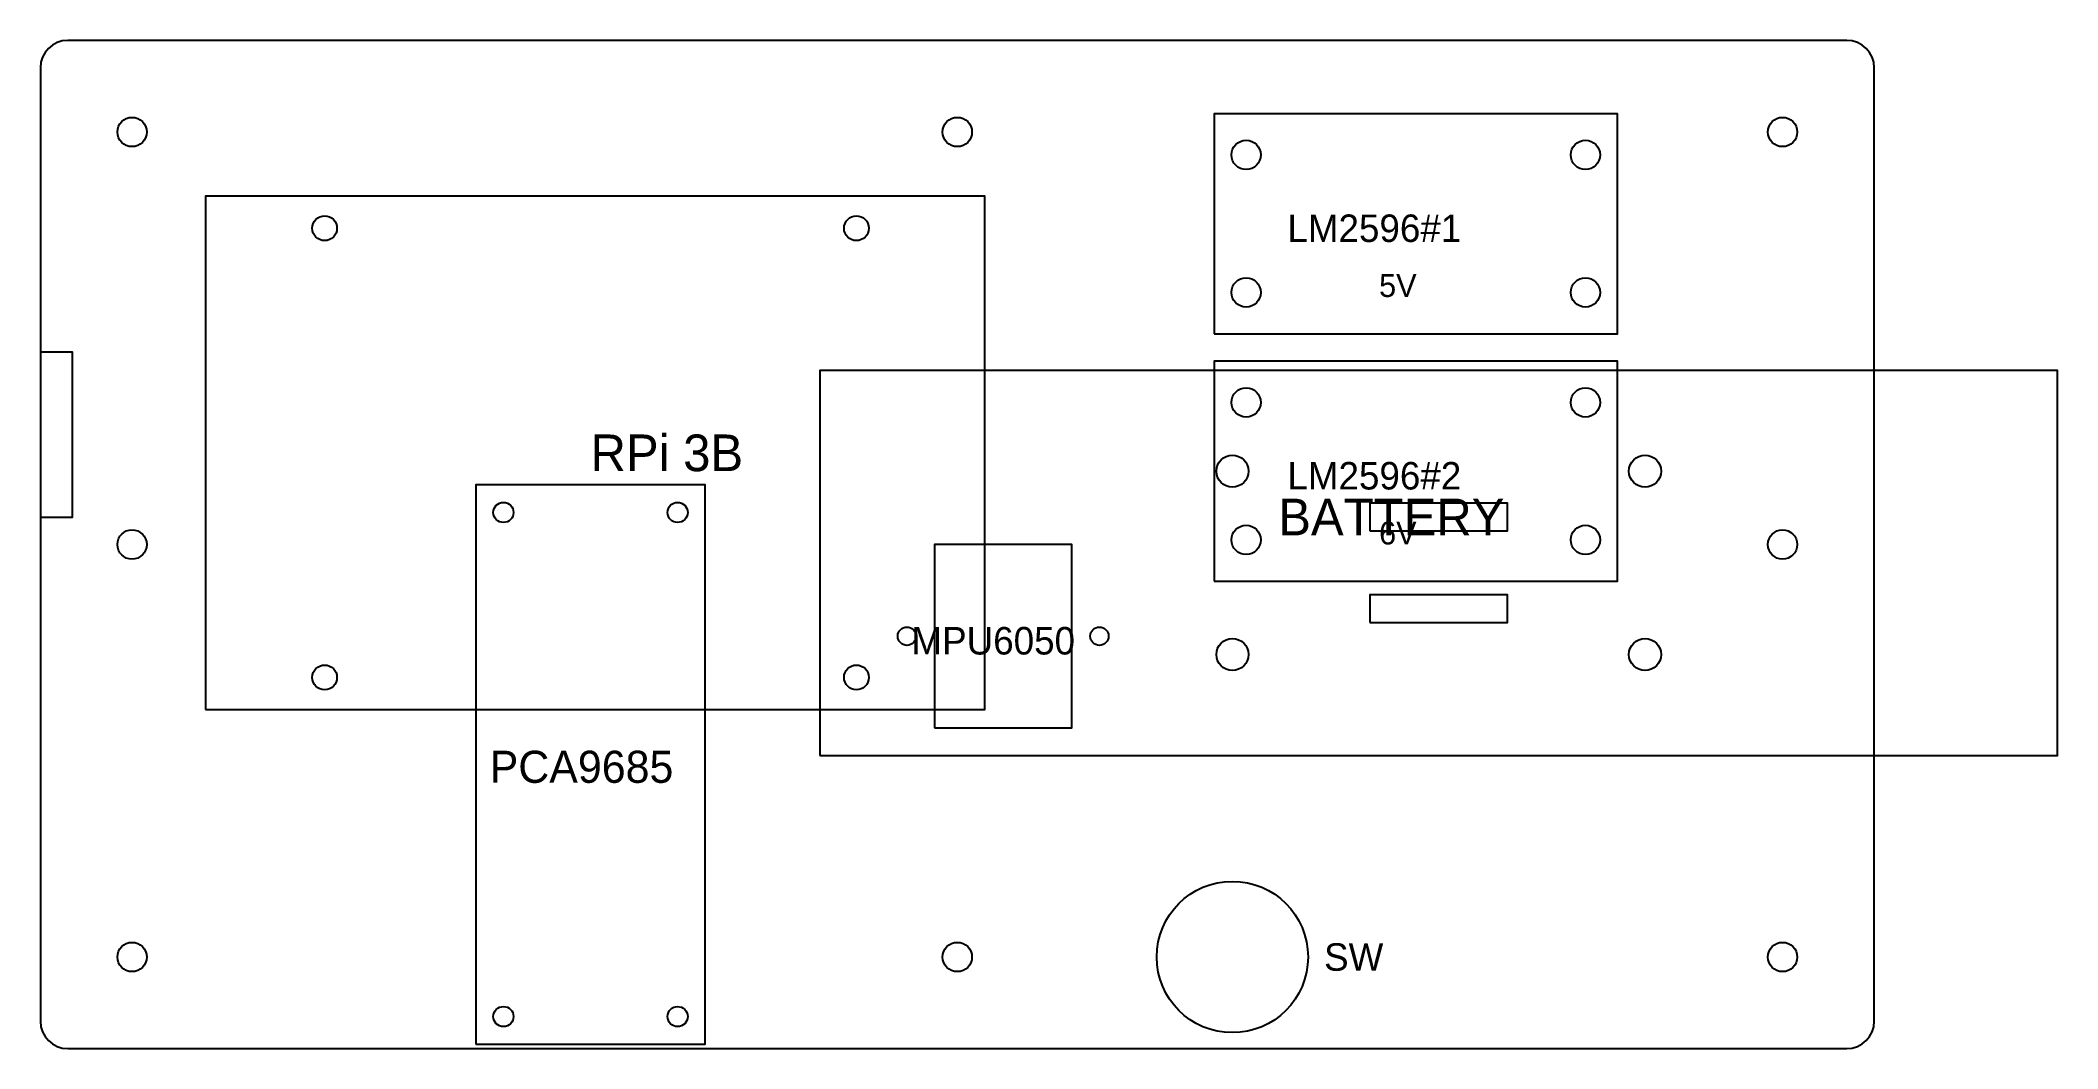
# Model space of a CAD drawing. Header units: millimetres. Extents: x 0 to 220, y 0 to 110.
import ezdxf

# ---------------------------------------------------------------- set-up
doc = ezdxf.new("R2010")
doc.units = ezdxf.units.MM
for name, color, linetype in [('ENGRAVE', 5, 'Continuous'), ('HOLES', 1, 'Continuous'), ('OUTLINE', 7, 'Continuous'), ('SLOTS', 3, 'Continuous')]:
    doc.layers.add(name, color=color, linetype=linetype)

msp = doc.modelspace()

# ---------------------------------------------------------------- linework, layer by layer
msp.add_lwpolyline([(85, 32), (220, 32), (220, 74), (85, 74), (85, 32)])
at = {"layer": 'ENGRAVE'}
for points in [[(128, 78), (172, 78), (172, 102), (128, 102), (128, 78)], [(18, 37), (103, 37), (103, 93), (18, 93), (18, 37)], [(128, 51), (172, 51), (172, 75), (128, 75), (128, 51)], [(47.5, 0.5), (72.5, 0.5), (72.5, 61.5), (47.5, 61.5), (47.5, 0.5)], [(97.5, 35), (112.5, 35), (112.5, 55), (97.5, 55), (97.5, 35)]]:
    msp.add_lwpolyline(points, dxfattribs=at)
at = {"layer": 'HOLES'}
for centre, radius in [((10, 100), 1.6), ((100, 100), 1.6), ((190, 100), 1.6), ((131.5, 97.5), 1.6), ((168.5, 97.5), 1.6), ((31, 89.5), 1.35), ((89, 89.5), 1.35), ((131.5, 82.5), 1.6), ((168.5, 82.5), 1.6), ((131.5, 70.5), 1.6), ((168.5, 70.5), 1.6), ((130, 63), 1.75), ((175, 63), 1.75), ((50.5, 58.5), 1.1), ((69.5, 58.5), 1.1), ((10, 55), 1.6), ((131.5, 55.5), 1.6), ((168.5, 55.5), 1.6), ((190, 55), 1.6), ((94.5, 45), 1), ((115.5, 45), 1), ((130, 43), 1.75), ((175, 43), 1.75), ((31, 40.5), 1.35), ((89, 40.5), 1.35), ((10, 10), 1.6), ((100, 10), 1.6), ((190, 10), 1.6), ((50.5, 3.5), 1.1), ((69.5, 3.5), 1.1)]:
    msp.add_circle(centre, radius, dxfattribs=at)
at = {"layer": 'OUTLINE'}
for p, q in [((197, 110), (3, 110)), ((0, 107), (0, 3)), ((200, 3), (200, 107)), ((3, 0), (197, 0))]:
    msp.add_line(p, q, dxfattribs=at)
for centre, start, end in [((3, 107), 90, 180), ((197, 107), 0, 90), ((3, 3), 180, 270), ((197, 3), 270, 360)]:
    msp.add_arc(centre, 3, start, end, dxfattribs=at)
at = {"layer": 'SLOTS'}
for points in [[(0, 58), (3.5, 58), (3.5, 76), (0, 76), (0, 58)], [(145, 56.5), (160, 56.5), (160, 59.5), (145, 59.5), (145, 56.5)], [(145, 46.5), (160, 46.5), (160, 49.5), (145, 49.5), (145, 46.5)]]:
    msp.add_lwpolyline(points, dxfattribs=at)
msp.add_circle((130, 10), 8.25, dxfattribs=at)

# ---------------------------------------------------------------- texts
at = {"layer": 'ENGRAVE'}
for s, height, p in [('LM2596#1', 3, (136, 88)), ('5V', 2.5, (146, 82)), ('RPi 3B', 4, (60, 63)), ('LM2596#2', 3, (136, 61)), ('BATTERY', 4, (135, 56)), ('6V', 2.5, (146, 55)), ('MPU6050', 3, (95, 43)), ('PCA9685', 3.5, (49, 29)), ('SW', 3, (140, 8.5))]:
    msp.add_text(s, height=height, dxfattribs=at).set_placement(p)

doc.saveas('drawing.dxf')
